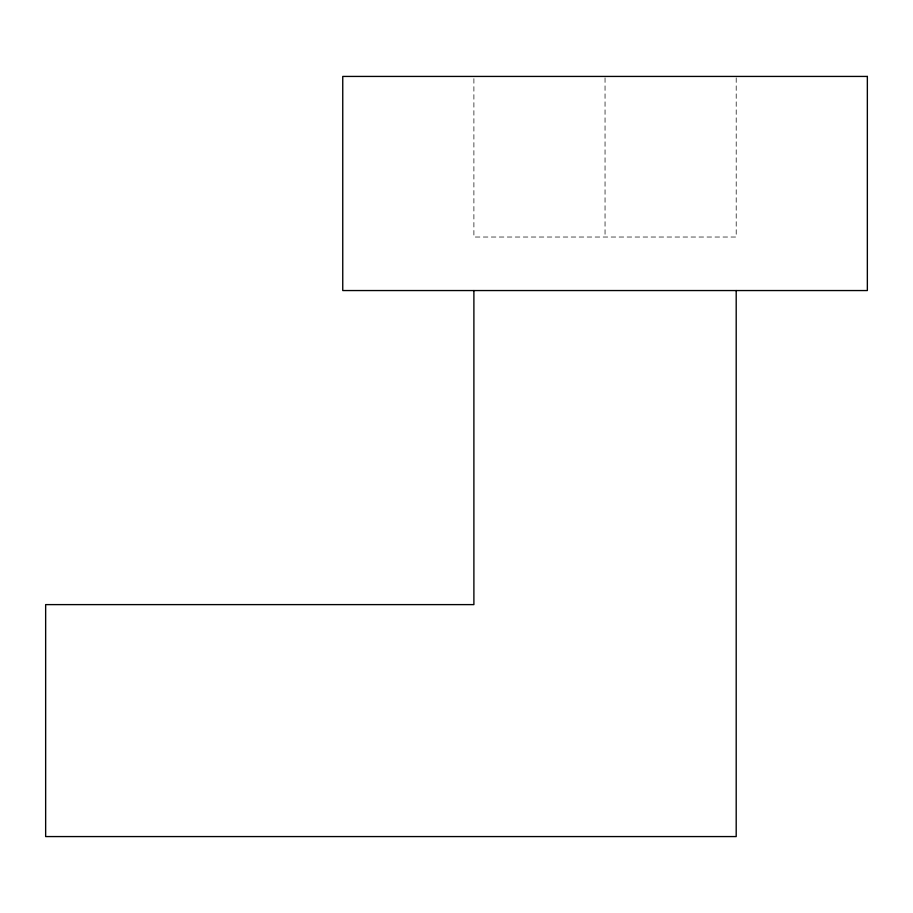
<?xml version="1.0" encoding="UTF-8"?>
<svg xmlns="http://www.w3.org/2000/svg" width="913" height="913" viewBox="0 0 913 913"><rect width="100%" height="100%" fill="white"/><g stroke="black" fill="none" stroke-linecap="round" stroke-linejoin="round"><path stroke-width="0.68" stroke-dasharray="4.57 3.42" d="M736.198 77.856L736.198 237.026L473.893 237.026L473.893 77.856M605.045 77.856L605.045 237.026"/><path stroke-width="1.37" d="M736.198 290.551L736.198 836.57L45.65 836.57L45.65 604.611L473.893 604.611L473.893 290.551M867.35 76.43L342.752 76.43L342.752 290.551L867.35 290.551L867.35 76.43"/></g></svg>
